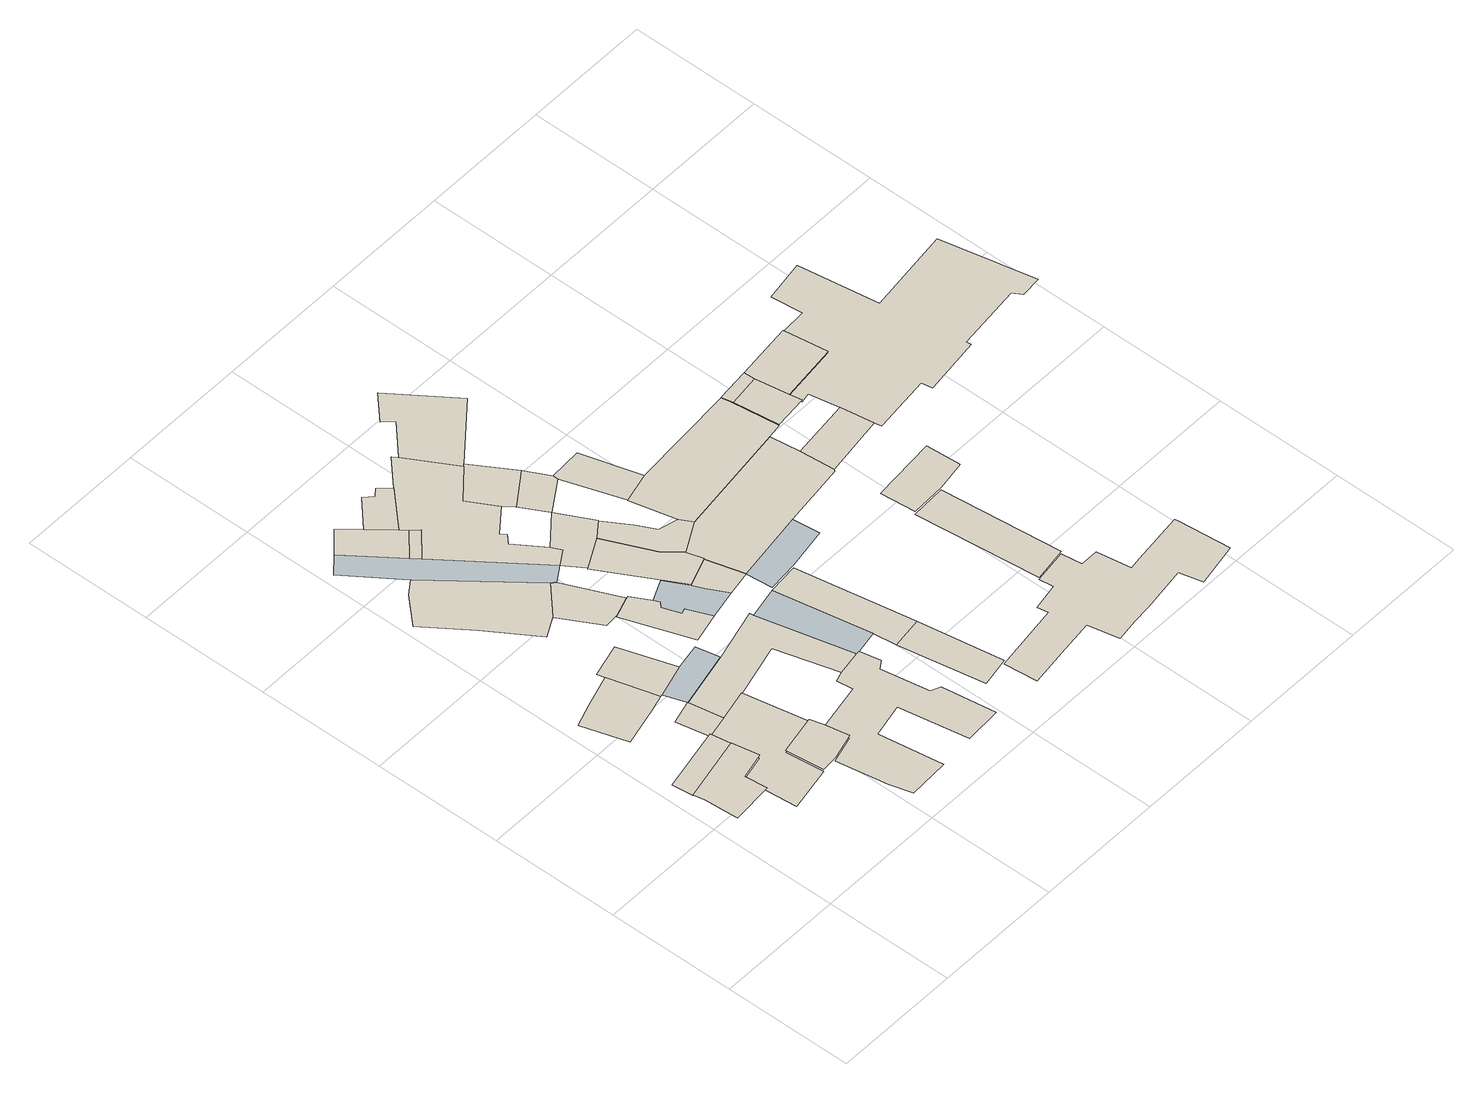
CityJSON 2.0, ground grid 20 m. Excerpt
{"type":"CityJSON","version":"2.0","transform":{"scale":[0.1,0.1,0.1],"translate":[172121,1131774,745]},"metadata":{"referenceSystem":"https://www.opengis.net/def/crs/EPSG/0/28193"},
"CityObjects":{
"building1":{"type":"Building","attributes":{"material":{"value":"dressed stone","sources":[{"name":"Amiran Atlas, sheet 11, map 4.2","type":"Secondary cartographic source"}],"paradata":{"author":"Beatrice Vaienti","date":"29-05-2023","version":0}},"time":{"estimatedStart":{"year":1841},"estimatedEnd":{"year":1938}},"roof":{"type":{"value":"flat","paradata":{"type":"user","author":"Beatrice Vaienti","date":"29-05-2023","version":0}}},"numberOfFloors":{"value":"2","sources":[{"name":"Amiran Atlas, sheet 12, map 4.3","type":"Secondary cartographic source"}],"paradata":{"type":"user","author":"Beatrice Vaienti","date":"29-05-2023","comments":"In the atlas the value is \"1-3\", we have chosen a random value between 1 and 3 assigning a higher probability to 1 and 2 floors, respectively p=[0.35,0.35,0.3] for 1, 2, 3 floors","version":0}},"updatedGeometry":true,"terrainDifference":{"value":"0.9369902195133036"}},"geometry":[{"type":"MultiSurface","lod":"0","boundaries":[[[0,1,2,3,4,5,6,7]]]}]},
"building2":{"type":"Building","attributes":{"material":{"value":"dressed stone","sources":[{"name":"Amiran Atlas, sheet 11, map 4.2","type":"Secondary cartographic source"}],"paradata":{"author":"Beatrice Vaienti","date":"29-05-2023","version":0}},"time":{"estimatedStart":{"year":1841},"estimatedEnd":{"year":1938}},"roof":{"type":{"value":"flat","paradata":{"type":"user","author":"Beatrice Vaienti","date":"29-05-2023","version":0}}},"numberOfFloors":{"value":"1","sources":[{"name":"Amiran Atlas, sheet 12, map 4.3","type":"Secondary cartographic source"}],"paradata":{"type":"user","author":"Beatrice Vaienti","date":"29-05-2023","comments":"In the atlas the value is \"1-3\", we have chosen a random value between 1 and 3 assigning a higher probability to 1 and 2 floors, respectively p=[0.35,0.35,0.3] for 1, 2, 3 floors","version":0}},"updatedGeometry":true,"terrainDifference":{"value":"0.7483294422292384"}},"geometry":[{"type":"MultiSurface","lod":"0","boundaries":[[[8,9,10,11]]]}]},
"building3":{"type":"Building","attributes":{"material":{"value":"dressed stone","sources":[{"name":"Amiran Atlas, sheet 11, map 4.2","type":"Secondary cartographic source"}],"paradata":{"author":"Beatrice Vaienti","date":"29-05-2023","version":0}},"time":{"estimatedStart":{"year":1841},"estimatedEnd":{"year":1938}},"roof":{"type":{"value":"domed","paradata":{"type":"user","author":"Beatrice Vaienti","date":"29-05-2023","version":0}}},"numberOfFloors":{"value":"2","sources":[{"name":"Amiran Atlas, sheet 12, map 4.3","type":"Secondary cartographic source"}],"paradata":{"type":"user","author":"Beatrice Vaienti","date":"29-05-2023","comments":"In the atlas the value is \"1-3\", we have chosen a random value between 1 and 3 assigning a higher probability to 1 and 2 floors, respectively p=[0.35,0.35,0.3] for 1, 2, 3 floors","version":0}},"updatedGeometry":true,"terrainDifference":{"value":"0.2940973462788388"}},"geometry":[{"type":"MultiSurface","lod":"0","boundaries":[[[12,13,14,15,16,17]]]}]},
"building4":{"type":"Building","attributes":{"material":{"value":"dressed stone","sources":[{"name":"Amiran Atlas, sheet 11, map 4.2","type":"Secondary cartographic source"}],"paradata":{"author":"Beatrice Vaienti","date":"29-05-2023","version":0}},"time":{"estimatedStart":{"year":1841},"estimatedEnd":{"year":1938}},"roof":{"type":{"value":"flat","paradata":{"type":"user","author":"Beatrice Vaienti","date":"29-05-2023","version":0}}},"numberOfFloors":{"value":"2","sources":[{"name":"Amiran Atlas, sheet 12, map 4.3","type":"Secondary cartographic source"}],"paradata":{"type":"user","author":"Beatrice Vaienti","date":"29-05-2023","comments":"In the atlas the value is \"1-3\", we have chosen a random value between 1 and 3 assigning a higher probability to 1 and 2 floors, respectively p=[0.35,0.35,0.3] for 1, 2, 3 floors","version":0}},"updatedGeometry":true,"terrainDifference":{"value":"1.4258251806066837"}},"geometry":[{"type":"MultiSurface","lod":"0","boundaries":[[[18,19,20,21,22,23,24,25,26,27,28,29]]]}]},
"building5":{"type":"Building","attributes":{"material":{"value":"dressed stone","sources":[{"name":"Amiran Atlas, sheet 11, map 4.2","type":"Secondary cartographic source"}],"paradata":{"author":"Beatrice Vaienti","date":"29-05-2023","version":0}},"time":{"estimatedStart":{"year":1841},"estimatedEnd":{"year":1938}},"roof":{"type":{"value":"flat","paradata":{"type":"user","author":"Beatrice Vaienti","date":"29-05-2023","version":0}}},"numberOfFloors":{"value":"3","sources":[{"name":"Amiran Atlas, sheet 12, map 4.3","type":"Secondary cartographic source"}],"paradata":{"type":"user","author":"Beatrice Vaienti","date":"29-05-2023","comments":"In the atlas the value is \"1-3\", we have chosen a random value between 1 and 3 assigning a higher probability to 1 and 2 floors, respectively p=[0.35,0.35,0.3] for 1, 2, 3 floors","version":0}},"updatedGeometry":true,"terrainDifference":{"value":"0.35567863848770503"}},"geometry":[{"type":"MultiSurface","lod":"0","boundaries":[[[30,31,32,33]]]}]},
"building6":{"type":"Building","attributes":{"material":{"value":"dressed stone","sources":[{"name":"Amiran Atlas, sheet 11, map 4.2","type":"Secondary cartographic source"}],"paradata":{"author":"Beatrice Vaienti","date":"29-05-2023","version":0}},"time":{"estimatedStart":{"year":1841},"estimatedEnd":{"year":1938}},"roof":{"type":{"value":"domed","paradata":{"type":"user","author":"Beatrice Vaienti","date":"29-05-2023","version":0}}},"numberOfFloors":{"value":"1","sources":[{"name":"Amiran Atlas, sheet 12, map 4.3","type":"Secondary cartographic source"}],"paradata":{"type":"user","author":"Beatrice Vaienti","date":"29-05-2023","comments":"In the atlas the value is \"1-3\", we have chosen a random value between 1 and 3 assigning a higher probability to 1 and 2 floors, respectively p=[0.35,0.35,0.3] for 1, 2, 3 floors","version":0}},"updatedGeometry":true,"terrainDifference":{"value":"0.6334167045521317"}},"geometry":[{"type":"MultiSurface","lod":"0","boundaries":[[[34,35,36,37,38,39]]]}]},
"building7":{"type":"Building","attributes":{"material":{"value":"dressed stone","sources":[{"name":"Amiran Atlas, sheet 11, map 4.2","type":"Secondary cartographic source"}],"paradata":{"author":"Beatrice Vaienti","date":"29-05-2023","version":0}},"time":{"estimatedStart":{"year":1841},"estimatedEnd":{"year":1938}},"roof":{"type":{"value":"domed","paradata":{"type":"user","author":"Beatrice Vaienti","date":"29-05-2023","version":0}}},"numberOfFloors":{"value":"3","sources":[{"name":"Amiran Atlas, sheet 12, map 4.3","type":"Secondary cartographic source"}],"paradata":{"type":"user","author":"Beatrice Vaienti","date":"29-05-2023","comments":"In the atlas the value is \"1-3\", we have chosen a random value between 1 and 3 assigning a higher probability to 1 and 2 floors, respectively p=[0.35,0.35,0.3] for 1, 2, 3 floors","version":0}},"updatedGeometry":true,"terrainDifference":{"value":"0.26519610396388454"}},"geometry":[{"type":"MultiSurface","lod":"0","boundaries":[[[16,40,41,42,43,17]]]}]},
"building8":{"type":"Building","attributes":{"material":{"value":"dressed stone","sources":[{"name":"Amiran Atlas, sheet 11, map 4.2","type":"Secondary cartographic source"}],"paradata":{"author":"Beatrice Vaienti","date":"29-05-2023","version":0}},"time":{"estimatedStart":{"year":1841},"estimatedEnd":{"year":1938}},"roof":{"type":{"value":"domed","paradata":{"type":"user","author":"Beatrice Vaienti","date":"29-05-2023","version":0}}},"numberOfFloors":{"value":"1","sources":[{"name":"Amiran Atlas, sheet 12, map 4.3","type":"Secondary cartographic source"}],"paradata":{"type":"user","author":"Beatrice Vaienti","date":"29-05-2023","comments":"In the atlas the value is \"1-3\", we have chosen a random value between 1 and 3 assigning a higher probability to 1 and 2 floors, respectively p=[0.35,0.35,0.3] for 1, 2, 3 floors","version":0}},"updatedGeometry":true,"terrainDifference":{"value":"0.02770977655099705"}},"geometry":[{"type":"MultiSurface","lod":"0","boundaries":[[[44,45,46,47,48,49,50]]]}]},
"object1":{"type":"GenericCityObject","attributes":{"material":{"paradata":{"version":0}},"time":{"estimatedStart":{"year":1841},"estimatedEnd":{"year":1938}},"roof":{"type":{"value":"hip","paradata":{"type":"predicted","date":"05-06-2023","comments":"Random Forest Classifier","version":0}}},"numberOfFloors":{"value":"1","sources":[{"name":"Amiran Atlas, sheet 12, map 4.3","type":"Secondary cartographic source"}],"paradata":{"type":"user","author":"Beatrice Vaienti","date":"29-05-2023","comments":"In the atlas the value is \"1-3\", we have chosen a random value between 1 and 3 assigning a higher probability to 1 and 2 floors, respectively p=[0.35,0.35,0.3] for 1, 2, 3 floors","version":0}},"updatedGeometry":true,"terrainDifference":{"value":"0.14930465128389186"}},"geometry":[{"type":"MultiSurface","lod":"0","boundaries":[[[51,30,52,53,54]]]}]},
"object2":{"type":"GenericCityObject","attributes":{"material":{"value":"dressed stone","sources":[{"name":"Amiran Atlas, sheet 11, map 4.2","type":"Secondary cartographic source"}],"paradata":{"author":"Beatrice Vaienti","date":"29-05-2023","version":0}},"time":{"estimatedStart":{"year":1841},"estimatedEnd":{"year":1938}},"roof":{"type":{"value":"hip","paradata":{"type":"user","author":"Beatrice Vaienti","date":"29-05-2023","comments":"In the Atlas the value is reported is 'gabled (tiles)', however it is not clear whether it refers to a hip or a gable roof. Therefore we assigned a random value between the two.","version":0}}},"numberOfFloors":{"value":"3","sources":[{"name":"Amiran Atlas, sheet 12, map 4.3","type":"Secondary cartographic source"}],"paradata":{"type":"user","author":"Beatrice Vaienti","date":"29-05-2023","comments":"In the atlas the value is \"1-3\", we have chosen a random value between 1 and 3 assigning a higher probability to 1 and 2 floors, respectively p=[0.35,0.35,0.3] for 1, 2, 3 floors","version":0}},"updatedGeometry":true,"terrainDifference":{"value":"2.3283064365386963e-13"}},"geometry":[{"type":"MultiSurface","lod":"0","boundaries":[[[49,55,56,57,58,59,60,50]]]}]},
"building9":{"type":"Building","attributes":{"material":{"value":"dressed stone","sources":[{"name":"Amiran Atlas, sheet 11, map 4.2","type":"Secondary cartographic source"}],"paradata":{"author":"Beatrice Vaienti","date":"29-05-2023","version":0}},"time":{"estimatedStart":{"year":1841},"estimatedEnd":{"year":1938}},"roof":{"type":{"value":"domed","paradata":{"type":"user","author":"Beatrice Vaienti","date":"29-05-2023","version":0}}},"numberOfFloors":{"value":"3","sources":[{"name":"Amiran Atlas, sheet 12, map 4.3","type":"Secondary cartographic source"}],"paradata":{"type":"user","author":"Beatrice Vaienti","date":"29-05-2023","comments":"In the atlas the value is \"1-3\", we have chosen a random value between 1 and 3 assigning a higher probability to 1 and 2 floors, respectively p=[0.35,0.35,0.3] for 1, 2, 3 floors","version":0}},"updatedGeometry":true,"terrainDifference":{"value":"1.6055946212761338"}},"geometry":[{"type":"MultiSurface","lod":"0","boundaries":[[[61,62,63,64,65,66,67,68,69,70,71,72,73,74,75,76,77,78,79]]]}]},
"building10":{"type":"Building","attributes":{"material":{"value":"dressed stone","sources":[{"name":"Amiran Atlas, sheet 11, map 4.2","type":"Secondary cartographic source"}],"paradata":{"author":"Beatrice Vaienti","date":"29-05-2023","version":0}},"time":{"estimatedStart":{"year":1841},"estimatedEnd":{"year":1938}},"roof":{"type":{"value":"domed","paradata":{"type":"user","author":"Beatrice Vaienti","date":"29-05-2023","version":0}}},"numberOfFloors":{"value":"2","sources":[{"name":"Amiran Atlas, sheet 12, map 4.3","type":"Secondary cartographic source"}],"paradata":{"type":"user","author":"Beatrice Vaienti","date":"29-05-2023","comments":"In the atlas the value is \"1-3\", we have chosen a random value between 1 and 3 assigning a higher probability to 1 and 2 floors, respectively p=[0.35,0.35,0.3] for 1, 2, 3 floors","version":0}},"updatedGeometry":true,"terrainDifference":{"value":"1.1641532182693482e-13"}},"geometry":[{"type":"MultiSurface","lod":"0","boundaries":[[[59,58,80,81,82,83]]]}]},
"building11":{"type":"Building","attributes":{"material":{"value":"dressed stone","sources":[{"name":"Amiran Atlas, sheet 11, map 4.2","type":"Secondary cartographic source"}],"paradata":{"author":"Beatrice Vaienti","date":"29-05-2023","version":0}},"time":{"estimatedStart":{"year":1841},"estimatedEnd":{"year":1938}},"roof":{"type":{"value":"gable","paradata":{"type":"user","author":"Beatrice Vaienti","date":"29-05-2023","comments":"In the Atlas the value is reported is 'gabled (tiles)', however it is not clear whether it refers to a hip or a gable roof. Therefore we assigned a random value between the two.","version":0}}},"numberOfFloors":{"value":"2","sources":[{"name":"Amiran Atlas, sheet 12, map 4.3","type":"Secondary cartographic source"}],"paradata":{"type":"user","author":"Beatrice Vaienti","date":"29-05-2023","comments":"In the atlas the value is \"1-3\", we have chosen a random value between 1 and 3 assigning a higher probability to 1 and 2 floors, respectively p=[0.35,0.35,0.3] for 1, 2, 3 floors","version":0}},"updatedGeometry":true,"terrainDifference":{"value":"0.43607874928344975"}},"geometry":[{"type":"MultiSurface","lod":"0","boundaries":[[[70,69,84,85,86,87,88,89,90]]]}]},
"building12":{"type":"Building","attributes":{"material":{"value":"dressed stone","sources":[{"name":"Amiran Atlas, sheet 11, map 4.2","type":"Secondary cartographic source"}],"paradata":{"author":"Beatrice Vaienti","date":"29-05-2023","version":0}},"time":{"estimatedStart":{"year":1841},"estimatedEnd":{"year":1938}},"roof":{"type":{"value":"domed","paradata":{"type":"user","author":"Beatrice Vaienti","date":"29-05-2023","version":0}}},"numberOfFloors":{"value":"3","sources":[{"name":"Amiran Atlas, sheet 12, map 4.3","type":"Secondary cartographic source"}],"paradata":{"type":"user","author":"Beatrice Vaienti","date":"29-05-2023","comments":"In the atlas the value is \"1-3\", we have chosen a random value between 1 and 3 assigning a higher probability to 1 and 2 floors, respectively p=[0.35,0.35,0.3] for 1, 2, 3 floors","version":0}},"updatedGeometry":true,"terrainDifference":{"value":"0.1461794885150157"}},"geometry":[{"type":"MultiSurface","lod":"0","boundaries":[[[91,92,93,94,95,96]]]}]},
"building13":{"type":"Building","attributes":{"material":{"value":"dressed stone","sources":[{"name":"Amiran Atlas, sheet 11, map 4.2","type":"Secondary cartographic source"}],"paradata":{"author":"Beatrice Vaienti","date":"29-05-2023","version":0}},"time":{"estimatedStart":{"year":1841},"estimatedEnd":{"year":1938}},"roof":{"type":{"value":"domed","paradata":{"type":"user","author":"Beatrice Vaienti","date":"29-05-2023","version":0}}},"numberOfFloors":{"value":"1","sources":[{"name":"Amiran Atlas, sheet 12, map 4.3","type":"Secondary cartographic source"}],"paradata":{"type":"user","author":"Beatrice Vaienti","date":"29-05-2023","comments":"In the atlas the value is \"1-3\", we have chosen a random value between 1 and 3 assigning a higher probability to 1 and 2 floors, respectively p=[0.35,0.35,0.3] for 1, 2, 3 floors","version":0}},"updatedGeometry":true,"terrainDifference":{"value":"1.1641532182693482e-13"}},"geometry":[{"type":"MultiSurface","lod":"0","boundaries":[[[97,80,58,57]]]}]},
"building14":{"type":"Building","attributes":{"material":{"value":"dressed stone","sources":[{"name":"Amiran Atlas, sheet 11, map 4.2","type":"Secondary cartographic source"}],"paradata":{"author":"Beatrice Vaienti","date":"29-05-2023","version":0}},"time":{"estimatedStart":{"year":1841},"estimatedEnd":{"year":1938}},"roof":{"type":{"value":"flat","paradata":{"type":"user","author":"Beatrice Vaienti","date":"29-05-2023","version":0}}},"numberOfFloors":{"value":"1","sources":[{"name":"Amiran Atlas, sheet 12, map 4.3","type":"Secondary cartographic source"}],"paradata":{"type":"user","author":"Beatrice Vaienti","date":"29-05-2023","comments":"In the atlas the value is \"1-3\", we have chosen a random value between 1 and 3 assigning a higher probability to 1 and 2 floors, respectively p=[0.35,0.35,0.3] for 1, 2, 3 floors","version":0}},"updatedGeometry":true,"terrainDifference":{"value":"0.31077139434358103"}},"geometry":[{"type":"MultiSurface","lod":"0","boundaries":[[[98,99,100,101,102,103,104,105,106,107]]]}]},
"building15":{"type":"Building","attributes":{"material":{"value":"dressed stone","sources":[{"name":"Amiran Atlas, sheet 11, map 4.2","type":"Secondary cartographic source"}],"paradata":{"author":"Beatrice Vaienti","date":"29-05-2023","version":0}},"time":{"estimatedStart":{"year":1841},"estimatedEnd":{"year":1938}},"roof":{"type":{"value":"flat","paradata":{"type":"user","author":"Beatrice Vaienti","date":"29-05-2023","version":0}}},"numberOfFloors":{"value":"2","sources":[{"name":"Amiran Atlas, sheet 12, map 4.3","type":"Secondary cartographic source"}],"paradata":{"type":"user","author":"Beatrice Vaienti","date":"29-05-2023","comments":"In the atlas the value is \"1-3\", we have chosen a random value between 1 and 3 assigning a higher probability to 1 and 2 floors, respectively p=[0.35,0.35,0.3] for 1, 2, 3 floors","version":0}},"updatedGeometry":true,"terrainDifference":{"value":"0.0"}},"geometry":[{"type":"MultiSurface","lod":"0","boundaries":[[[82,81,108,109,110,111]]]}]},
"building16":{"type":"Building","attributes":{"material":{"value":"dressed stone","sources":[{"name":"Amiran Atlas, sheet 11, map 4.2","type":"Secondary cartographic source"}],"paradata":{"author":"Beatrice Vaienti","date":"29-05-2023","version":0}},"time":{"estimatedStart":{"year":1841},"estimatedEnd":{"year":1938}},"roof":{"type":{"value":"flat","paradata":{"type":"user","author":"Beatrice Vaienti","date":"29-05-2023","version":0}}},"numberOfFloors":{"value":"2","sources":[{"name":"Amiran Atlas, sheet 12, map 4.3","type":"Secondary cartographic source"}],"paradata":{"type":"user","author":"Beatrice Vaienti","date":"29-05-2023","comments":"In the atlas the value is \"1-3\", we have chosen a random value between 1 and 3 assigning a higher probability to 1 and 2 floors, respectively p=[0.35,0.35,0.3] for 1, 2, 3 floors","version":0}},"updatedGeometry":true,"terrainDifference":{"value":"1.1641532182693482e-13"}},"geometry":[{"type":"MultiSurface","lod":"0","boundaries":[[[112,113,114,115,116,117,118,108,81,80,97,57,56,119,120,121]]]}]},
"object3":{"type":"GenericCityObject","attributes":{"material":{"value":"dressed stone","sources":[{"name":"Amiran Atlas, sheet 11, map 4.2","type":"Secondary cartographic source"}],"paradata":{"author":"Beatrice Vaienti","date":"29-05-2023","version":0}},"time":{"estimatedStart":{"year":1841},"estimatedEnd":{"year":1938}},"roof":{"type":{"value":"flat","paradata":{"type":"user","author":"Beatrice Vaienti","date":"29-05-2023","version":0}}},"numberOfFloors":{"value":"2","sources":[{"name":"Amiran Atlas, sheet 12, map 4.3","type":"Secondary cartographic source"}],"paradata":{"type":"user","author":"Beatrice Vaienti","date":"29-05-2023","comments":"In the atlas the value is \"1-3\", we have chosen a random value between 1 and 3 assigning a higher probability to 1 and 2 floors, respectively p=[0.35,0.35,0.3] for 1, 2, 3 floors","version":0}},"updatedGeometry":true,"terrainDifference":{"value":"0.24235637272777968"}},"geometry":[{"type":"MultiSurface","lod":"0","boundaries":[[[122,123,100,99,98,107,106,105,124,125]]]}]},
"object4":{"type":"GenericCityObject","attributes":{"material":{"value":"dressed stone","sources":[{"name":"Amiran Atlas, sheet 11, map 4.2","type":"Secondary cartographic source"}],"paradata":{"author":"Beatrice Vaienti","date":"29-05-2023","version":0}},"time":{"estimatedStart":{"year":1841},"estimatedEnd":{"year":1938}},"roof":{"type":{"value":"flat","paradata":{"type":"user","author":"Beatrice Vaienti","date":"29-05-2023","version":0}}},"numberOfFloors":{"value":"3","sources":[{"name":"Amiran Atlas, sheet 12, map 4.3","type":"Secondary cartographic source"}],"paradata":{"type":"user","author":"Beatrice Vaienti","date":"29-05-2023","comments":"In the atlas the value is \"1-3\", we have chosen a random value between 1 and 3 assigning a higher probability to 1 and 2 floors, respectively p=[0.35,0.35,0.3] for 1, 2, 3 floors","version":0}},"updatedGeometry":true,"terrainDifference":{"value":"0.40575029949471353"}},"geometry":[{"type":"MultiSurface","lod":"0","boundaries":[[[69,68,126,127,84]]]}]},
"building17":{"type":"Building","attributes":{"material":{"value":"dressed stone","sources":[{"name":"Amiran Atlas, sheet 11, map 4.2","type":"Secondary cartographic source"}],"paradata":{"author":"Beatrice Vaienti","date":"29-05-2023","version":0}},"time":{"estimatedStart":{"year":1841},"estimatedEnd":{"year":1938}},"roof":{"type":{"value":"flat","paradata":{"type":"user","author":"Beatrice Vaienti","date":"29-05-2023","version":0}}},"numberOfFloors":{"value":"1","sources":[{"name":"Amiran Atlas, sheet 12, map 4.3","type":"Secondary cartographic source"}],"paradata":{"type":"user","author":"Beatrice Vaienti","date":"29-05-2023","comments":"In the atlas the value is \"1-3\", we have chosen a random value between 1 and 3 assigning a higher probability to 1 and 2 floors, respectively p=[0.35,0.35,0.3] for 1, 2, 3 floors","version":0}},"updatedGeometry":true,"terrainDifference":{"value":"1.1641532182693482e-13"}},"geometry":[{"type":"MultiSurface","lod":"0","boundaries":[[[119,56,128,129,130,131,120]]]}]},
"building18":{"type":"Building","attributes":{"material":{"value":"dressed stone","sources":[{"name":"Amiran Atlas, sheet 11, map 4.2","type":"Secondary cartographic source"}],"paradata":{"author":"Beatrice Vaienti","date":"29-05-2023","version":0}},"time":{"estimatedStart":{"year":1841},"estimatedEnd":{"year":1938}},"roof":{"type":{"value":"flat","paradata":{"type":"user","author":"Beatrice Vaienti","date":"29-05-2023","version":0}}},"numberOfFloors":{"value":"2","sources":[{"name":"Amiran Atlas, sheet 12, map 4.3","type":"Secondary cartographic source"}],"paradata":{"type":"user","author":"Beatrice Vaienti","date":"29-05-2023","comments":"In the atlas the value is \"1-3\", we have chosen a random value between 1 and 3 assigning a higher probability to 1 and 2 floors, respectively p=[0.35,0.35,0.3] for 1, 2, 3 floors","version":0}},"updatedGeometry":true,"terrainDifference":{"value":"0.2343351216209121"}},"geometry":[{"type":"MultiSurface","lod":"0","boundaries":[[[132,133,134,135,136,137]]]}]},
"building19":{"type":"Building","attributes":{"material":{"value":"dressed stone","sources":[{"name":"Amiran Atlas, sheet 11, map 4.2","type":"Secondary cartographic source"}],"paradata":{"author":"Beatrice Vaienti","date":"29-05-2023","version":0}},"time":{"estimatedStart":{"year":1841},"estimatedEnd":{"year":1938}},"roof":{"type":{"value":"flat","paradata":{"type":"user","author":"Beatrice Vaienti","date":"29-05-2023","version":0}}},"numberOfFloors":{"value":"1","sources":[{"name":"Amiran Atlas, sheet 12, map 4.3","type":"Secondary cartographic source"}],"paradata":{"type":"user","author":"Beatrice Vaienti","date":"29-05-2023","comments":"In the atlas the value is \"1-3\", we have chosen a random value between 1 and 3 assigning a higher probability to 1 and 2 floors, respectively p=[0.35,0.35,0.3] for 1, 2, 3 floors","version":0}},"updatedGeometry":true,"terrainDifference":{"value":"0.16761289650481195"}},"geometry":[{"type":"MultiSurface","lod":"0","boundaries":[[[124,138,139,122,125]]]}]},
"building20":{"type":"Building","attributes":{"material":{"value":"dressed stone","sources":[{"name":"Amiran Atlas, sheet 11, map 4.2","type":"Secondary cartographic source"}],"paradata":{"author":"Beatrice Vaienti","date":"29-05-2023","version":0}},"time":{"estimatedStart":{"year":1841},"estimatedEnd":{"year":1938}},"roof":{"type":{"value":"flat","paradata":{"type":"user","author":"Beatrice Vaienti","date":"29-05-2023","version":0}}},"numberOfFloors":{"value":"2","sources":[{"name":"Amiran Atlas, sheet 12, map 4.3","type":"Secondary cartographic source"}],"paradata":{"type":"user","author":"Beatrice Vaienti","date":"29-05-2023","comments":"In the atlas the value is \"1-3\", we have chosen a random value between 1 and 3 assigning a higher probability to 1 and 2 floors, respectively p=[0.35,0.35,0.3] for 1, 2, 3 floors","version":0}},"updatedGeometry":true,"terrainDifference":{"value":"0.2918792598692235"}},"geometry":[{"type":"MultiSurface","lod":"0","boundaries":[[[140,141,142,143]]]}]},
"building21":{"type":"Building","attributes":{"material":{"value":"dressed stone","sources":[{"name":"Amiran Atlas, sheet 11, map 4.2","type":"Secondary cartographic source"}],"paradata":{"author":"Beatrice Vaienti","date":"29-05-2023","version":0}},"time":{"estimatedStart":{"year":1841},"estimatedEnd":{"year":1938}},"roof":{"type":{"value":"flat","paradata":{"type":"user","author":"Beatrice Vaienti","date":"29-05-2023","version":0}}},"numberOfFloors":{"value":"3","sources":[{"name":"Amiran Atlas, sheet 12, map 4.3","type":"Secondary cartographic source"}],"paradata":{"type":"user","author":"Beatrice Vaienti","date":"29-05-2023","comments":"In the atlas the value is \"1-3\", we have chosen a random value between 1 and 3 assigning a higher probability to 1 and 2 floors, respectively p=[0.35,0.35,0.3] for 1, 2, 3 floors","version":0}},"updatedGeometry":true,"terrainDifference":{"value":"2.3283064365386963e-13"}},"geometry":[{"type":"MultiSurface","lod":"0","boundaries":[[[115,114,144,145,146,116]]]}]},
"building22":{"type":"Building","attributes":{"material":{"value":"dressed stone","sources":[{"name":"Amiran Atlas, sheet 11, map 4.2","type":"Secondary cartographic source"}],"paradata":{"author":"Beatrice Vaienti","date":"29-05-2023","version":0}},"time":{"estimatedStart":{"year":1841},"estimatedEnd":{"year":1938}},"roof":{"type":{"value":"flat","paradata":{"type":"user","author":"Beatrice Vaienti","date":"29-05-2023","version":0}}},"numberOfFloors":{"value":"3","sources":[{"name":"Amiran Atlas, sheet 12, map 4.3","type":"Secondary cartographic source"}],"paradata":{"type":"user","author":"Beatrice Vaienti","date":"29-05-2023","comments":"In the atlas the value is \"1-3\", we have chosen a random value between 1 and 3 assigning a higher probability to 1 and 2 floors, respectively p=[0.35,0.35,0.3] for 1, 2, 3 floors","version":0}},"updatedGeometry":true,"terrainDifference":{"value":"0.49296838377008684"}},"geometry":[{"type":"MultiSurface","lod":"0","boundaries":[[[127,126,140,143,147]]]}]},
"building23":{"type":"Building","attributes":{"material":{"value":"dressed stone","sources":[{"name":"Amiran Atlas, sheet 11, map 4.2","type":"Secondary cartographic source"}],"paradata":{"author":"Beatrice Vaienti","date":"29-05-2023","version":0}},"time":{"estimatedStart":{"year":1841},"estimatedEnd":{"year":1938}},"roof":{"type":{"value":"flat","paradata":{"type":"user","author":"Beatrice Vaienti","date":"29-05-2023","version":0}}},"numberOfFloors":{"value":"1","sources":[{"name":"Amiran Atlas, sheet 12, map 4.3","type":"Secondary cartographic source"}],"paradata":{"type":"user","author":"Beatrice Vaienti","date":"29-05-2023","comments":"In the atlas the value is \"1-3\", we have chosen a random value between 1 and 3 assigning a higher probability to 1 and 2 floors, respectively p=[0.35,0.35,0.3] for 1, 2, 3 floors","version":0}},"updatedGeometry":true,"terrainDifference":{"value":"0.12518881191732362"}},"geometry":[{"type":"MultiSurface","lod":"0","boundaries":[[[148,149,150,151,152,153,154,155]]]}]},
"building24":{"type":"Building","attributes":{"material":{"value":"dressed stone","sources":[{"name":"Amiran Atlas, sheet 11, map 4.2","type":"Secondary cartographic source"}],"paradata":{"author":"Beatrice Vaienti","date":"29-05-2023","version":0}},"time":{"estimatedStart":{"year":1841},"estimatedEnd":{"year":1938}},"roof":{"type":{"value":"flat","paradata":{"type":"user","author":"Beatrice Vaienti","date":"29-05-2023","version":0}}},"numberOfFloors":{"value":"1","sources":[{"name":"Amiran Atlas, sheet 12, map 4.3","type":"Secondary cartographic source"}],"paradata":{"type":"user","author":"Beatrice Vaienti","date":"29-05-2023","comments":"In the atlas the value is \"1-3\", we have chosen a random value between 1 and 3 assigning a higher probability to 1 and 2 floors, respectively p=[0.35,0.35,0.3] for 1, 2, 3 floors","version":0}},"updatedGeometry":true,"terrainDifference":{"value":"1.1641532182693482e-13"}},"geometry":[{"type":"MultiSurface","lod":"0","boundaries":[[[156,157,145,144,131]]]}]},
"object5":{"type":"GenericCityObject","attributes":{"material":{"value":"dressed stone","sources":[{"name":"Amiran Atlas, sheet 11, map 4.2","type":"Secondary cartographic source"}],"paradata":{"author":"Beatrice Vaienti","date":"29-05-2023","version":0}},"time":{"estimatedStart":{"year":1841},"estimatedEnd":{"year":1938}},"roof":{"type":{"value":"flat","paradata":{"type":"user","author":"Beatrice Vaienti","date":"29-05-2023","version":0}}},"numberOfFloors":{"value":"2","sources":[{"name":"Amiran Atlas, sheet 12, map 4.3","type":"Secondary cartographic source"}],"paradata":{"type":"user","author":"Beatrice Vaienti","date":"29-05-2023","comments":"In the atlas the value is \"1-3\", we have chosen a random value between 1 and 3 assigning a higher probability to 1 and 2 floors, respectively p=[0.35,0.35,0.3] for 1, 2, 3 floors","version":0}},"updatedGeometry":true,"terrainDifference":{"value":"0.15422678264498246"}},"geometry":[{"type":"MultiSurface","lod":"0","boundaries":[[[158,159,160,161,138]]]}]},
"building25":{"type":"Building","attributes":{"material":{"value":"dressed stone","sources":[{"name":"Amiran Atlas, sheet 11, map 4.2","type":"Secondary cartographic source"}],"paradata":{"author":"Beatrice Vaienti","date":"29-05-2023","version":0}},"time":{"estimatedStart":{"year":1841},"estimatedEnd":{"year":1938}},"roof":{"type":{"value":"flat","paradata":{"type":"user","author":"Beatrice Vaienti","date":"29-05-2023","version":0}}},"numberOfFloors":{"value":"1","sources":[{"name":"Amiran Atlas, sheet 12, map 4.3","type":"Secondary cartographic source"}],"paradata":{"type":"user","author":"Beatrice Vaienti","date":"29-05-2023","comments":"In the atlas the value is \"1-3\", we have chosen a random value between 1 and 3 assigning a higher probability to 1 and 2 floors, respectively p=[0.35,0.35,0.3] for 1, 2, 3 floors","version":0}},"updatedGeometry":true,"terrainDifference":{"value":"1.1641532182693482e-13"}},"geometry":[{"type":"MultiSurface","lod":"0","boundaries":[[[162,163,164,165,117,116,146]]]}]},
"building26":{"type":"Building","attributes":{"material":{"value":"dressed stone","sources":[{"name":"Amiran Atlas, sheet 11, map 4.2","type":"Secondary cartographic source"}],"paradata":{"author":"Beatrice Vaienti","date":"29-05-2023","version":0}},"time":{"estimatedStart":{"year":1841},"estimatedEnd":{"year":1938}},"roof":{"type":{"value":"flat","paradata":{"type":"user","author":"Beatrice Vaienti","date":"29-05-2023","version":0}}},"numberOfFloors":{"value":"3","sources":[{"name":"Amiran Atlas, sheet 12, map 4.3","type":"Secondary cartographic source"}],"paradata":{"type":"user","author":"Beatrice Vaienti","date":"29-05-2023","comments":"In the atlas the value is \"1-3\", we have chosen a random value between 1 and 3 assigning a higher probability to 1 and 2 floors, respectively p=[0.35,0.35,0.3] for 1, 2, 3 floors","version":0}},"updatedGeometry":true,"terrainDifference":{"value":"0.0"}},"geometry":[{"type":"MultiSurface","lod":"0","boundaries":[[[156,166,167,168,157]]]}]},
"building27":{"type":"Building","attributes":{"material":{"value":"dressed stone","sources":[{"name":"Amiran Atlas, sheet 11, map 4.2","type":"Secondary cartographic source"}],"paradata":{"author":"Beatrice Vaienti","date":"29-05-2023","version":0}},"time":{"estimatedStart":{"year":1841},"estimatedEnd":{"year":1938}},"roof":{"type":{"value":"gable","paradata":{"type":"user","author":"Beatrice Vaienti","date":"29-05-2023","comments":"In the Atlas the value is reported is 'gabled (tiles)', however it is not clear whether it refers to a hip or a gable roof. Therefore we assigned a random value between the two.","version":0}}},"numberOfFloors":{"value":"1","sources":[{"name":"Amiran Atlas, sheet 12, map 4.3","type":"Secondary cartographic source"}],"paradata":{"type":"user","author":"Beatrice Vaienti","date":"29-05-2023","comments":"In the atlas the value is \"1-3\", we have chosen a random value between 1 and 3 assigning a higher probability to 1 and 2 floors, respectively p=[0.35,0.35,0.3] for 1, 2, 3 floors","version":0}},"updatedGeometry":true,"terrainDifference":{"value":"0.3415021615709411"}},"geometry":[{"type":"MultiSurface","lod":"0","boundaries":[[[169,170,171,172,173,174,175,176,177]]]}]},
"building28":{"type":"Building","attributes":{"material":{"value":"dressed stone","sources":[{"name":"Amiran Atlas, sheet 11, map 4.2","type":"Secondary cartographic source"}],"paradata":{"author":"Beatrice Vaienti","date":"29-05-2023","version":0}},"time":{"estimatedStart":{"year":1841},"estimatedEnd":{"year":1938}},"roof":{"type":{"value":"flat","paradata":{"type":"user","author":"Beatrice Vaienti","date":"29-05-2023","version":0}}},"numberOfFloors":{"value":"2","sources":[{"name":"Amiran Atlas, sheet 12, map 4.3","type":"Secondary cartographic source"}],"paradata":{"type":"user","author":"Beatrice Vaienti","date":"29-05-2023","comments":"In the atlas the value is \"1-3\", we have chosen a random value between 1 and 3 assigning a higher probability to 1 and 2 floors, respectively p=[0.35,0.35,0.3] for 1, 2, 3 floors","version":0}},"updatedGeometry":true,"terrainDifference":{"value":"0.058049898432334886"}},"geometry":[{"type":"MultiSurface","lod":"0","boundaries":[[[178,179,180,181,182,183,154,153]]]}]},
"building29":{"type":"Building","attributes":{"material":{"value":"dressed stone","sources":[{"name":"Amiran Atlas, sheet 11, map 4.2","type":"Secondary cartographic source"}],"paradata":{"author":"Beatrice Vaienti","date":"29-05-2023","version":0}},"time":{"estimatedStart":{"year":1841},"estimatedEnd":{"year":1938}},"roof":{"type":{"value":"domed","paradata":{"type":"user","author":"Beatrice Vaienti","date":"29-05-2023","version":0}}},"numberOfFloors":{"value":"1","sources":[{"name":"Amiran Atlas, sheet 12, map 4.3","type":"Secondary cartographic source"}],"paradata":{"type":"user","author":"Beatrice Vaienti","date":"29-05-2023","comments":"In the atlas the value is \"1-3\", we have chosen a random value between 1 and 3 assigning a higher probability to 1 and 2 floors, respectively p=[0.35,0.35,0.3] for 1, 2, 3 floors","version":0}},"updatedGeometry":true,"terrainDifference":{"value":"0.858848936905968"}},"geometry":[{"type":"MultiSurface","lod":"0","boundaries":[[[184,185,186,187,188,189,190,191,192,193,194,195,196,197,198,199,200,201,202,203,204]]]}]},
"building30":{"type":"Building","attributes":{"material":{"value":"dressed stone","sources":[{"name":"Amiran Atlas, sheet 11, map 4.2","type":"Secondary cartographic source"}],"paradata":{"author":"Beatrice Vaienti","date":"29-05-2023","version":0}},"time":{"estimatedStart":{"year":1841},"estimatedEnd":{"year":1938}},"roof":{"type":{"value":"flat","paradata":{"type":"user","author":"Beatrice Vaienti","date":"29-05-2023","version":0}}},"numberOfFloors":{"value":"3","sources":[{"name":"Amiran Atlas, sheet 12, map 4.3","type":"Secondary cartographic source"}],"paradata":{"type":"user","author":"Beatrice Vaienti","date":"29-05-2023","comments":"In the atlas the value is \"1-3\", we have chosen a random value between 1 and 3 assigning a higher probability to 1 and 2 floors, respectively p=[0.35,0.35,0.3] for 1, 2, 3 floors","version":0}},"updatedGeometry":true,"terrainDifference":{"value":"0.5146882650137413"}},"geometry":[{"type":"MultiSurface","lod":"0","boundaries":[[[205,206,207,208]]]}]},
"building31":{"type":"Building","attributes":{"material":{"value":"dressed stone","sources":[{"name":"Amiran Atlas, sheet 11, map 4.2","type":"Secondary cartographic source"}],"paradata":{"author":"Beatrice Vaienti","date":"29-05-2023","version":0}},"time":{"estimatedStart":{"year":1841},"estimatedEnd":{"year":1938}},"roof":{"type":{"value":"flat","paradata":{"type":"user","author":"Beatrice Vaienti","date":"29-05-2023","version":0}}},"numberOfFloors":{"value":"1","sources":[{"name":"Amiran Atlas, sheet 12, map 4.3","type":"Secondary cartographic source"}],"paradata":{"type":"user","author":"Beatrice Vaienti","date":"29-05-2023","comments":"In the atlas the value is \"1-3\", we have chosen a random value between 1 and 3 assigning a higher probability to 1 and 2 floors, respectively p=[0.35,0.35,0.3] for 1, 2, 3 floors","version":0}},"updatedGeometry":true,"terrainDifference":{"value":"0.1683941871972056"}},"geometry":[{"type":"MultiSurface","lod":"0","boundaries":[[[209,210,211,212,213]]]}]},
"building32":{"type":"Building","attributes":{"material":{"value":"dressed stone","sources":[{"name":"Amiran Atlas, sheet 11, map 4.2","type":"Secondary cartographic source"}],"paradata":{"author":"Beatrice Vaienti","date":"29-05-2023","version":0}},"time":{"estimatedStart":{"year":1841},"estimatedEnd":{"year":1938}},"roof":{"type":{"value":"flat","paradata":{"type":"user","author":"Beatrice Vaienti","date":"29-05-2023","version":0}}},"numberOfFloors":{"value":"1","sources":[{"name":"Amiran Atlas, sheet 12, map 4.3","type":"Secondary cartographic source"}],"paradata":{"type":"user","author":"Beatrice Vaienti","date":"29-05-2023","comments":"In the atlas the value is \"1-3\", we have chosen a random value between 1 and 3 assigning a higher probability to 1 and 2 floors, respectively p=[0.35,0.35,0.3] for 1, 2, 3 floors","version":0}},"updatedGeometry":true,"terrainDifference":{"value":"0.1724048127506394"}},"geometry":[{"type":"MultiSurface","lod":"0","boundaries":[[[170,214,215,171]]]}]},
"building33":{"type":"Building","attributes":{"material":{"value":"dressed stone","sources":[{"name":"Amiran Atlas, sheet 11, map 4.2","type":"Secondary cartographic source"}],"paradata":{"author":"Beatrice Vaienti","date":"29-05-2023","version":0}},"time":{"estimatedStart":{"year":1841},"estimatedEnd":{"year":1938}},"roof":{"type":{"value":"flat","paradata":{"type":"user","author":"Beatrice Vaienti","date":"29-05-2023","version":0}}},"numberOfFloors":{"value":"1","sources":[{"name":"Amiran Atlas, sheet 12, map 4.3","type":"Secondary cartographic source"}],"paradata":{"type":"user","author":"Beatrice Vaienti","date":"29-05-2023","comments":"In the atlas the value is \"1-3\", we have chosen a random value between 1 and 3 assigning a higher probability to 1 and 2 floors, respectively p=[0.35,0.35,0.3] for 1, 2, 3 floors","version":0}},"updatedGeometry":true,"terrainDifference":{"value":"1.1641532182693482e-13"}},"geometry":[{"type":"MultiSurface","lod":"0","boundaries":[[[216,217,218,219,220]]]}]},
"building34":{"type":"Building","attributes":{"material":{"value":"dressed stone","sources":[{"name":"Amiran Atlas, sheet 11, map 4.2","type":"Secondary cartographic source"}],"paradata":{"author":"Beatrice Vaienti","date":"29-05-2023","version":0}},"time":{"estimatedStart":{"year":1841},"estimatedEnd":{"year":1938}},"roof":{"type":{"value":"flat","paradata":{"type":"user","author":"Beatrice Vaienti","date":"29-05-2023","version":0}}},"numberOfFloors":{"value":"3","sources":[{"name":"Amiran Atlas, sheet 12, map 4.3","type":"Secondary cartographic source"}],"paradata":{"type":"user","author":"Beatrice Vaienti","date":"29-05-2023","comments":"In the atlas the value is \"1-3\", we have chosen a random value between 1 and 3 assigning a higher probability to 1 and 2 floors, respectively p=[0.35,0.35,0.3] for 1, 2, 3 floors","version":0}},"updatedGeometry":true,"terrainDifference":{"value":"1.1641532182693482e-13"}},"geometry":[{"type":"MultiSurface","lod":"0","boundaries":[[[221,222,216,220]]]}]},
"building35":{"type":"Building","attributes":{"material":{"value":"dressed stone","sources":[{"name":"Amiran Atlas, sheet 11, map 4.2","type":"Secondary cartographic source"}],"paradata":{"author":"Beatrice Vaienti","date":"29-05-2023","version":0}},"time":{"estimatedStart":{"year":1841},"estimatedEnd":{"year":1938}},"roof":{"type":{"value":"flat","paradata":{"type":"user","author":"Beatrice Vaienti","date":"29-05-2023","version":0}}},"numberOfFloors":{"value":"3","sources":[{"name":"Amiran Atlas, sheet 12, map 4.3","type":"Secondary cartographic source"}],"paradata":{"type":"user","author":"Beatrice Vaienti","date":"29-05-2023","comments":"In the atlas the value is \"1-3\", we have chosen a random value between 1 and 3 assigning a higher probability to 1 and 2 floors, respectively p=[0.35,0.35,0.3] for 1, 2, 3 floors","version":0}},"updatedGeometry":true,"terrainDifference":{"value":"1.1641532182693482e-13"}},"geometry":[{"type":"MultiSurface","lod":"0","boundaries":[[[223,221,220,219,224]]]}]},
"building36":{"type":"Building","attributes":{"material":{"value":"dressed stone","sources":[{"name":"Amiran Atlas, sheet 11, map 4.2","type":"Secondary cartographic source"}],"paradata":{"author":"Beatrice Vaienti","date":"29-05-2023","version":0}},"time":{"estimatedStart":{"year":1841},"estimatedEnd":{"year":1938}},"roof":{"type":{"value":"gable","paradata":{"type":"user","author":"Beatrice Vaienti","date":"29-05-2023","comments":"In the Atlas the value is reported is 'gabled (tiles)', however it is not clear whether it refers to a hip or a gable roof. Therefore we assigned a random value between the two.","version":0}}},"numberOfFloors":{"value":"2","sources":[{"name":"Amiran Atlas, sheet 12, map 4.3","type":"Secondary cartographic source"}],"paradata":{"type":"user","author":"Beatrice Vaienti","date":"29-05-2023","comments":"In the atlas the value is \"1-3\", we have chosen a random value between 1 and 3 assigning a higher probability to 1 and 2 floors, respectively p=[0.35,0.35,0.3] for 1, 2, 3 floors","version":0}},"updatedGeometry":true,"terrainDifference":{"value":"0.7184499315309804"}},"geometry":[{"type":"MultiSurface","lod":"0","boundaries":[[[225,226,227,228,229,230,231,232,233,234,235,236,237,238,239,240,241,215,214,242,243]]]}]}
},
"vertices":[
[19,252,19],[22,234,19],[25,192,19],[26,182,19],[91,188,19],[87,223,19],[128,233,19],[120,275,19],
[115,306,18],[15,285,18],[19,252,18],[120,275,18],
[53,460,15],[17,447,15],[39,377,15],[97,392,15],[125,400,15],[103,476,15],
[87,223,13],[91,188,13],[95,141,13],[165,155,13],[158,214,13],[219,227,13],[219,230,13],[200,326,13],[151,314,13],[115,306,13],[120,275,13],[128,233,13],
[141,367,14],[104,357,14],[115,306,14],[151,314,14],
[225,207,17],[219,227,17],[158,214,17],[165,155,17],[190,157,17],[232,169,17],
[129,401,15],[180,416,15],[152,502,15],[100,488,15],
[43,760,20],[5,720,20],[55,651,20],[104,577,20],[136,594,20],[179,636,20],[65,776,20],
[129,401,14],[229,388,14],[221,424,14],[180,416,14],
[186,631,20],[210,647,20],[102,789,20],[92,802,20],[33,879,20],[6,857,20],
[315,159,11],[334,52,11],[391,56,11],[378,139,11],[364,145,11],[350,220,11],[363,228,11],[356,260,11],[351,260,11],[313,253,11],[298,248,11],[301,223,11],[225,207,11],[232,169,11],[190,157,11],[204,78,11],[214,43,11],[277,47,11],[262,147,11],
[129,835,20],[121,845,20],[92,880,20],[67,909,20],
[315,405,11],[314,411,11],[229,388,11],[141,367,11],[151,314,11],[200,326,11],[286,349,11],
[193,534,19],[224,545,19],[186,631,19],[179,636,19],[136,594,19],[171,532,19],
[140,823,20],
[243,502,16],[250,509,16],[246,518,16],[230,547,16],[224,545,16],[193,534,16],[231,428,16],[277,440,16],[261,477,16],[253,474,16],
[173,899,20],[157,916,20],[146,907,20],[133,919,20],
[207,734,20],[200,742,20],[239,772,20],[214,816,20],[261,855,20],[218,929,20],[212,937,20],[234,662,20],[226,677,20],[195,722,20],
[298,498,16],[279,533,16],[322,450,16],[305,481,16],
[392,267,11],[364,416,11],
[231,617,20],[279,643,20],[303,661,20],[274,716,20],
[344,515,18],[336,540,18],[314,567,18],[279,643,18],[231,617,18],[298,498,18],
[360,457,16],[344,515,16],
[397,231,11],[421,99,11],[467,108,11],[445,238,11],
[251,757,20],[304,794,20],[264,858,20],
[412,421,11],
[328,622,19],[303,661,19],[279,643,19],[314,567,19],[336,540,19],[383,566,19],[373,585,19],[343,592,19],
[324,749,20],[324,757,20],
[364,416,16],[412,421,16],[477,433,16],[472,475,16],
[354,930,20],[286,1024,20],[249,988,20],[263,973,20],
[355,656,20],[402,668,20],[375,760,20],
[571,489,17],[573,491,17],[568,545,17],[562,591,17],[383,566,17],[336,540,17],[344,515,17],[360,457,17],[472,475,17],
[562,591,19],[584,595,19],[574,669,19],[571,683,19],[402,668,19],[355,656,19],
[736,43,5],[745,7,5],[813,21,5],[805,103,5],[804,108,5],[722,97,5],[703,94,5],[694,147,5],[666,147,5],[662,179,5],[609,171,5],[612,149,5],[570,141,5],[573,124,5],[467,108,5],[472,56,5],[529,64,5],[589,72,5],[599,24,5],[634,29,5],[664,32,5],
[588,365,9],[609,171,9],[662,179,9],[642,368,9],
[588,365,14],[642,368,14],[689,376,14],[685,430,14],[583,420,14],
[669,506,17],[661,557,17],
[575,665,20],[584,595,20],[636,601,20],[633,620,20],[624,672,20],
[623,689,20],[571,683,20],
[713,700,20],[723,632,20],
[765,489,17],[856,502,17],[855,510,17],[958,522,17],[967,508,17],[999,511,17],[976,619,17],[967,657,17],[833,639,17],[813,763,17],[749,752,17],[755,703,17],[713,700,17],[723,632,17],[633,620,17],[636,601,17],[652,604,17],[671,495,17],[762,506,17]
]}
